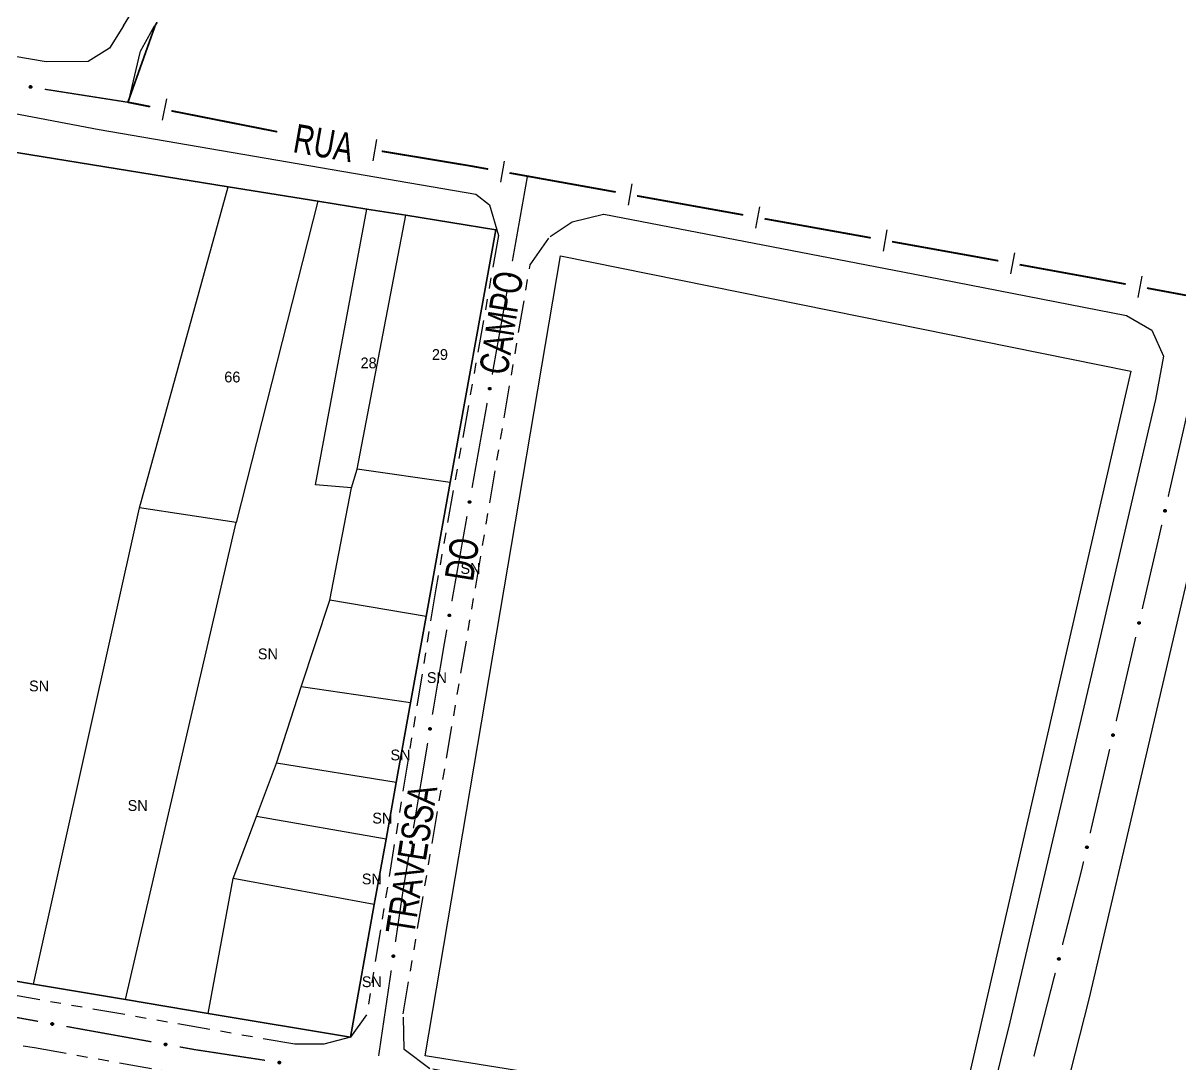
# Model space of a CAD drawing. Extents: x 209193 to 212081, y 4877574 to 4880493.
# Drawn here: x 211101.3 to 211262, y 4878915 to 4879059.6 of the extents above; entities that cross this region are included whole.
import ezdxf
from ezdxf.enums import TextEntityAlignment as Align

# ---------------------------------------------------------------- set-up
doc = ezdxf.new("R2010")
doc.units = 0
doc.header["$LTSCALE"] = 1.5
doc.header["$MEASUREMENT"] = 0
doc.linetypes.add('TRACO_25', pattern=[8, 3, -1, 1, -1, 1, -1])
for name, color, linetype in [('CD_MALHA_LOTES', 7, 'CONTINUOUS'), ('LM-LIM-SETORES-BAIRROS', 250, 'CONTINUOUS'), ('RU-QUADRA', 210, 'CONTINUOUS'), ('SV-EIXO-ROD-ESTR', 7, 'CONTINUOUS'), ('SV-EIXO-RUA-N-PAV', 6, 'CONTINUOUS'), ('SV-EST-MUNIC-PAV', 20, 'CONTINUOUS'), ('SV-RUA-NAO-PAV', 7, 'CONTINUOUS'), ('SV-TXT-MUNIC-PAV', 7, 'CONTINUOUS'), ('SV-TXT-RUA-N-PAV', 7, 'CONTINUOUS'), ('Th_NmrPort', 1, 'CONTINUOUS')]:
    doc.layers.add(name, color=color, linetype=linetype)
doc.styles.add('ARIAL', font='ARIAL.SHX')

msp = doc.modelspace()

# ---------------------------------------------------------------- linework, layer by layer
at = {"layer": 'CD_MALHA_LOTES', "linetype": 'Continuous', "flags": 128}
for points in [[(211098.672857, 4879041.900069), (211129.785115, 4879036.888538)], [(211117.466436, 4878992.242934), (211129.785115, 4879036.888538)], [(211129.785115, 4879036.888538), (211142.236308, 4879034.882912)], [(211142.236308, 4879034.882912), (211130.887326, 4878990.239816)], [(211141.904475, 4878995.447923), (211149.031918, 4879033.788282)], [(211142.236308, 4879034.882912), (211149.031918, 4879033.788282)], [(211149.031918, 4879033.788282), (211154.460806, 4879032.913802)], [(211147.713517, 4878997.651353), (211154.460806, 4879032.913802)], [(211154.460806, 4879032.913802), (211166.943449, 4879030.90311)], [(211166.943449, 4879030.90311), (211160.624941, 4878995.760071)], [(211146.91227, 4878995.047299), (211147.713517, 4878997.651353)], [(211160.624941, 4878995.760071), (211147.713517, 4878997.651353)], [(211146.91227, 4878995.047299), (211141.904475, 4878995.447923)], [(211143.907593, 4878979.422979), (211146.91227, 4878995.047299)], [(211160.624941, 4878995.760071), (211157.28008, 4878977.156223)], [(211102.712718, 4878926.055715), (211117.466436, 4878992.242934)], [(211130.887326, 4878990.239816), (211117.466436, 4878992.242934)], [(211115.512417, 4878923.930751), (211130.887326, 4878990.239816)], [(211139.901357, 4878967.404272), (211143.907593, 4878979.422979)], [(211157.28008, 4878977.156223), (211143.907593, 4878979.422979)], [(211157.28008, 4878977.156223), (211155.124128, 4878965.164993)], [(211136.496056, 4878956.787747), (211139.901357, 4878967.404272)], [(211155.124128, 4878965.164993), (211139.901357, 4878967.404272)], [(211155.124128, 4878965.164993), (211153.13634, 4878954.109074)], [(211133.691691, 4878949.37621), (211136.496056, 4878956.787747)], [(211153.13634, 4878954.109074), (211136.496056, 4878956.787747)], [(211153.13634, 4878954.109074), (211151.715766, 4878946.207953)], [(211130.486703, 4878940.762803), (211133.691691, 4878949.37621)], [(211151.715766, 4878946.207953), (211133.691691, 4878949.37621)], [(211151.715766, 4878946.207953), (211150.083121, 4878937.127314)], [(211126.992766, 4878922.001967), (211130.486703, 4878940.762803)], [(211150.083121, 4878937.127314), (211130.486703, 4878940.762803)], [(211150.083121, 4878937.127314), (211146.77, 4878918.7)], [(211102.712718, 4878926.055715), (211093.081939, 4878927.66365)], [(211115.512417, 4878923.930751), (211102.712718, 4878926.055715)], [(211126.992766, 4878922.001967), (211115.512417, 4878923.930751)], [(211146.77, 4878918.7), (211126.992766, 4878922.001967)]]:
    msp.add_lwpolyline(points, dxfattribs=at)
at = {"layer": 'LM-LIM-SETORES-BAIRROS', "const_width": 0.25}
for points in [[(211119.481183, 4879058.846443), (211119.653101, 4879059.330285)], [(211119.653101, 4879059.330285), (211119.911768, 4879059.742348)], [(211115.850199, 4879048.627454), (211119.481183, 4879058.846443)], [(211116.002355, 4879048.597359), (211115.850199, 4879048.627454)], [(211118.945339, 4879048.015259), (211116.002355, 4879048.597359)], [(211136.603247, 4879044.522655), (211121.888324, 4879047.433158)], [(211163.216569, 4879039.817516), (211151.11574, 4879041.82308)], [(211163.939097, 4879039.687696), (211163.216569, 4879039.817516)], [(211165.907575, 4879039.334007), (211163.939097, 4879039.687696)], [(211183.623875, 4879036.150814), (211168.860292, 4879038.803475)], [(211201.340175, 4879032.96762), (211186.576591, 4879035.620281)], [(211219.056474, 4879029.784426), (211204.292891, 4879032.437087)], [(211233.592422, 4879027.172665), (211222.009191, 4879029.253894)], [(211233.819972, 4879027.131293), (211233.592422, 4879027.172665)], [(211236.771582, 4879026.594636), (211233.819972, 4879027.131293)], [(211249.553955, 4879024.270568), (211239.723192, 4879026.05798)], [(211249.561884, 4879024.269091), (211249.553955, 4879024.270568)], [(211254.477309, 4879023.353341), (211249.561884, 4879024.269091)], [(211272.172839, 4879020.056639), (211257.426564, 4879022.803891)]]:
    msp.add_lwpolyline(points, dxfattribs=at)
at = {"layer": 'LM-LIM-SETORES-BAIRROS'}
for points in [[(211121.19838, 4879049.098684), (211120.616279, 4879046.155699)], [(211150.374459, 4879043.4664), (211149.883937, 4879040.506774)], [(211168.141319, 4879040.456677), (211167.610787, 4879037.503961)], [(211185.857619, 4879037.273484), (211185.327086, 4879034.320767)], [(211203.573918, 4879034.09029), (211203.043386, 4879031.137573)], [(211221.290218, 4879030.907096), (211220.759686, 4879027.954379)], [(211239.00765, 4879027.71267), (211238.470993, 4879024.761061)], [(211256.718204, 4879024.461668), (211256.168754, 4879021.512413)]]:
    msp.add_lwpolyline(points, dxfattribs=at)
at = {"layer": 'RU-QUADRA', "linetype": 'Continuous', "flags": 128}
msp.add_lwpolyline([(211093.081939, 4878927.66365), (211102.712718, 4878926.055715), (211115.512417, 4878923.930751), (211126.992766, 4878922.001967), (211146.77, 4878918.7), (211150.083121, 4878937.127314), (211151.715766, 4878946.207953), (211153.13634, 4878954.109074), (211155.124128, 4878965.164993), (211157.28008, 4878977.156223), (211160.624941, 4878995.760071), (211166.943449, 4879030.90311), (211154.460806, 4879032.913802), (211149.031918, 4879033.788282), (211142.236308, 4879034.882912), (211129.785115, 4879036.888538), (211098.672857, 4879041.900069)], dxfattribs=at)
msp.add_lwpolyline([(211175.95, 4879027.29), (211255.193507, 4879011.268392), (211231.896271, 4878909.737606), (211230.99, 4878904.26), (211157.15, 4878916.08)], close=True, dxfattribs=at)
at = {"layer": 'SV-EIXO-ROD-ESTR', "const_width": 0.18}
for points in [[(211119.371609, 4879058.95708), (211119.53107, 4879059.246098)], [(211117.55594, 4879055.666231), (211119.371609, 4879058.95708)], [(211115.897557, 4879048.617185), (211117.500634, 4879055.431151)], [(211117.500634, 4879055.431151), (211117.55594, 4879055.666231)], [(211115.897557, 4879048.617185), (211104.29795, 4879050.435034)], [(211116.152106, 4879048.570393), (211115.897557, 4879048.617185)], [(211263.047019, 4879005.494998), (211260.370578, 4878993.797278)], [(211259.478431, 4878989.898038), (211259.032357, 4878987.948418)], [(211258.938541, 4878987.538384), (211256.771341, 4878978.207383)], [(211259.032357, 4878987.948418), (211258.938541, 4878987.538384)], [(211255.866396, 4878974.311093), (211253.151562, 4878962.622223)], [(211252.246617, 4878958.725933), (211249.531783, 4878947.037063)], [(211248.30963, 4878941.775015), (211245.679596, 4878931.508655)], [(211248.400602, 4878942.166701), (211248.30963, 4878941.775015)], [(211248.626838, 4878943.140774), (211248.400602, 4878942.166701)], [(211244.686933, 4878927.633784), (211241.708942, 4878916.009174)]]:
    msp.add_lwpolyline(points, dxfattribs=at)
at = {"layer": 'SV-EIXO-ROD-ESTR'}
for points in [[(211102.446972, 4879050.613689), (211102.407863, 4879050.58432), (211102.368245, 4879050.567075), (211102.331063, 4879050.562204), (211102.297083, 4879050.566466), (211102.262811, 4879050.574742), (211102.230099, 4879050.590709), (211102.197717, 4879050.616473), (211102.167981, 4879050.655498), (211102.152983, 4879050.697243), (211102.146256, 4879050.733441), (211102.148661, 4879050.769129), (211102.157258, 4879050.802288), (211102.174968, 4879050.835719), (211102.201398, 4879050.86828), (211102.241362, 4879050.897231), (211102.280318, 4879050.913871), (211102.316407, 4879050.917639), (211102.35227, 4879050.914994), (211102.387157, 4879050.906126), (211102.419178, 4879050.890267), (211102.451914, 4879050.863597), (211102.479966, 4879050.823773), (211102.497005, 4879050.785109), (211102.501279, 4879050.749083), (211102.497881, 4879050.713834), (211102.489998, 4879050.679359), (211102.475316, 4879050.645807), (211102.446972, 4879050.613689)], [(211260.063858, 4878991.963167), (211260.090441, 4878991.922114), (211260.104893, 4878991.881395), (211260.107172, 4878991.843964), (211260.100561, 4878991.810362), (211260.089926, 4878991.776747), (211260.071726, 4878991.745222), (211260.043776, 4878991.714707), (211260.002782, 4878991.687752), (211259.960096, 4878991.675688), (211259.923518, 4878991.671491), (211259.888083, 4878991.676367), (211259.855601, 4878991.687245), (211259.82348, 4878991.707233), (211259.792833, 4878991.73586), (211259.766726, 4878991.777738), (211259.752831, 4878991.817755), (211259.751577, 4878991.854018), (211259.756705, 4878991.889611), (211259.767974, 4878991.923798), (211259.786018, 4878991.954641), (211259.814896, 4878991.985446), (211259.856571, 4878992.010666), (211259.896324, 4878992.02498), (211259.93256, 4878992.026743), (211259.967488, 4878992.020905), (211260.001333, 4878992.010648), (211260.033784, 4878991.993673), (211260.063858, 4878991.963167)], [(211256.458601, 4878976.374289), (211256.485049, 4878976.333149), (211256.499368, 4878976.292382), (211256.501524, 4878976.254944), (211256.494802, 4878976.221364), (211256.484057, 4878976.187784), (211256.465754, 4878976.156319), (211256.437704, 4878976.125896), (211256.396621, 4878976.099075), (211256.353895, 4878976.087152), (211256.317304, 4878976.083075), (211256.281885, 4878976.088067), (211256.249439, 4878976.099053), (211256.217384, 4878976.119146), (211256.186831, 4878976.147873), (211256.160861, 4878976.189836), (211256.147098, 4878976.229898), (211256.145963, 4878976.266165), (211256.151208, 4878976.301741), (211256.162589, 4878976.335892), (211256.180734, 4878976.366675), (211256.209713, 4878976.397385), (211256.25147, 4878976.422468), (211256.291271, 4878976.436652), (211256.327513, 4878976.438295), (211256.362421, 4878976.432343), (211256.396232, 4878976.421975), (211256.428628, 4878976.404893), (211256.458601, 4878976.374289)], [(211252.838822, 4878960.789129), (211252.86527, 4878960.747989), (211252.879589, 4878960.707223), (211252.881745, 4878960.669784), (211252.875023, 4878960.636204), (211252.864278, 4878960.602625), (211252.845975, 4878960.57116), (211252.817925, 4878960.540737), (211252.776842, 4878960.513916), (211252.734116, 4878960.501993), (211252.697525, 4878960.497915), (211252.662106, 4878960.502908), (211252.62966, 4878960.513893), (211252.597605, 4878960.533986), (211252.567052, 4878960.562713), (211252.541082, 4878960.604676), (211252.527319, 4878960.644739), (211252.526184, 4878960.681006), (211252.531429, 4878960.716582), (211252.54281, 4878960.750732), (211252.560955, 4878960.781515), (211252.589934, 4878960.812225), (211252.631691, 4878960.837309), (211252.671492, 4878960.851492), (211252.707734, 4878960.853136), (211252.742642, 4878960.847184), (211252.776453, 4878960.836816), (211252.808849, 4878960.819734), (211252.838822, 4878960.789129)], [(211249.219043, 4878945.20397), (211249.245491, 4878945.162829), (211249.25981, 4878945.122063), (211249.261966, 4878945.084625), (211249.255244, 4878945.051045), (211249.244499, 4878945.017465), (211249.226196, 4878944.986), (211249.198146, 4878944.955577), (211249.157063, 4878944.928756), (211249.114337, 4878944.916833), (211249.077746, 4878944.912756), (211249.042327, 4878944.917748), (211249.009881, 4878944.928733), (211248.977826, 4878944.948826), (211248.947273, 4878944.977553), (211248.921303, 4878945.019517), (211248.90754, 4878945.059579), (211248.906406, 4878945.095846), (211248.91165, 4878945.131422), (211248.923031, 4878945.165573), (211248.941176, 4878945.196356), (211248.970155, 4878945.227066), (211249.011912, 4878945.252149), (211249.051713, 4878945.266333), (211249.087955, 4878945.267976), (211249.122863, 4878945.262024), (211249.156674, 4878945.251656), (211249.18907, 4878945.234574), (211249.219043, 4878945.20397)], [(211245.325558, 4878929.683087), (211245.351071, 4878929.64136), (211245.364465, 4878929.600281), (211245.365776, 4878929.562804), (211245.358298, 4878929.529384), (211245.346797, 4878929.496055), (211245.327789, 4878929.465012), (211245.299059, 4878929.43523), (211245.257381, 4878929.409343), (211245.214398, 4878929.398387), (211245.177724, 4878929.395137), (211245.142427, 4878929.400927), (211245.110237, 4878929.412642), (211245.078643, 4878929.433454), (211245.048746, 4878929.462863), (211245.023731, 4878929.505402), (211245.010875, 4878929.545765), (211245.01056, 4878929.582048), (211245.016606, 4878929.617497), (211245.028755, 4878929.651382), (211245.04759, 4878929.681747), (211245.077255, 4878929.711796), (211245.119568, 4878929.73593), (211245.159678, 4878929.749211), (211245.195948, 4878929.750036), (211245.230713, 4878929.743298), (211245.264281, 4878929.732169), (211245.296283, 4878929.71436), (211245.325558, 4878929.683087)]]:
    msp.add_lwpolyline(points, close=True, dxfattribs=at)
for points in [[(211102.497881, 4879050.713834), (211102.146256, 4879050.733441)], [(211102.501279, 4879050.749083), (211102.148661, 4879050.769129)], [(211102.49708, 4879050.732287), (211102.1496, 4879050.753595)], [(211102.489998, 4879050.679359), (211102.152983, 4879050.697243)], [(211102.490028, 4879050.6961), (211102.154258, 4879050.712811)], [(211102.495833, 4879050.768393), (211102.156019, 4879050.785737)], [(211102.497005, 4879050.785109), (211102.157258, 4879050.802288)], [(211102.478006, 4879050.663455), (211102.164942, 4879050.675226)], [(211102.475316, 4879050.645807), (211102.167981, 4879050.655498)], [(211102.486497, 4879050.805767), (211102.170948, 4879050.819308)], [(211102.479966, 4879050.823773), (211102.174968, 4879050.835719)], [(211102.460592, 4879050.631655), (211102.186622, 4879050.637299)], [(211102.46191, 4879050.842768), (211102.19127, 4879050.852034)], [(211102.446972, 4879050.613689), (211102.197717, 4879050.616473)], [(211102.451914, 4879050.863597), (211102.201398, 4879050.86828)], [(211102.425019, 4879050.598557), (211102.221279, 4879050.602862)], [(211102.429737, 4879050.875434), (211102.229116, 4879050.882013)], [(211102.407863, 4879050.58432), (211102.230099, 4879050.590709)], [(211102.419178, 4879050.890267), (211102.241362, 4879050.897231)], [(211102.385321, 4879050.574392), (211102.255353, 4879050.58233)], [(211102.368245, 4879050.567075), (211102.262811, 4879050.574742)], [(211102.398782, 4879050.89824), (211102.267254, 4879050.905041)], [(211102.387157, 4879050.906126), (211102.280318, 4879050.913871)], [(211259.767974, 4878991.923798), (211259.752831, 4878991.817755)], [(211259.776647, 4878991.934847), (211259.760732, 4878991.804109)], [(211259.786018, 4878991.954641), (211259.766726, 4878991.777738)], [(211259.801548, 4878991.964145), (211259.781057, 4878991.764465)], [(211259.814896, 4878991.985446), (211259.792833, 4878991.73586)], [(211259.836368, 4878991.993972), (211259.808337, 4878991.724628)], [(211259.856571, 4878992.010666), (211259.82348, 4878991.707233)], [(211259.874987, 4878992.015931), (211259.839573, 4878991.702084)], [(211259.896324, 4878992.02498), (211259.855601, 4878991.687245)], [(211259.912919, 4878992.02265), (211259.872027, 4878991.68486)], [(211259.93256, 4878992.026743), (211259.888083, 4878991.676367)], [(211259.949024, 4878992.021388), (211259.903646, 4878991.676226)], [(211259.967488, 4878992.020905), (211259.923518, 4878991.671491)], [(211259.984634, 4878992.011841), (211259.944655, 4878991.678041)], [(211260.001333, 4878992.010648), (211259.960096, 4878991.675688)], [(211260.016366, 4878991.997581), (211259.982891, 4878991.68609)], [(211260.033784, 4878991.993673), (211260.002782, 4878991.687752)], [(211260.046881, 4878991.978002), (211260.022231, 4878991.705085)], [(211260.063858, 4878991.963167), (211260.043776, 4878991.714707)], [(211260.077429, 4878991.940217), (211260.05899, 4878991.737268)], [(211260.090441, 4878991.922114), (211260.071726, 4878991.745222)], [(211260.09878, 4878991.898937), (211260.081839, 4878991.769834)], [(211260.104893, 4878991.881395), (211260.089926, 4878991.776747)], [(211256.162589, 4878976.335892), (211256.147098, 4878976.229898)], [(211256.171299, 4878976.346912), (211256.154955, 4878976.216227)], [(211256.180734, 4878976.366675), (211256.160861, 4878976.189836)], [(211256.196295, 4878976.376128), (211256.175149, 4878976.176516)], [(211256.209713, 4878976.397385), (211256.186831, 4878976.147873)], [(211256.231213, 4878976.40584), (211256.202298, 4878976.13659)], [(211256.25147, 4878976.422468), (211256.217384, 4878976.119146)], [(211256.269904, 4878976.427673), (211256.23346, 4878976.113943)], [(211256.291271, 4878976.436652), (211256.249439, 4878976.099053)], [(211256.307858, 4878976.434267), (211256.265857, 4878976.096613)], [(211256.327513, 4878976.438295), (211256.281885, 4878976.088067)], [(211256.343959, 4878976.432886), (211256.297447, 4878976.087875)], [(211256.362421, 4878976.432343), (211256.317304, 4878976.083075)], [(211256.379537, 4878976.423222), (211256.338462, 4878976.089556)], [(211256.396232, 4878976.421975), (211256.353895, 4878976.087152)], [(211256.411222, 4878976.408859), (211256.376724, 4878976.097479)], [(211256.428628, 4878976.404893), (211256.396621, 4878976.099075)], [(211256.441672, 4878976.389179), (211256.416127, 4878976.116344)], [(211256.458601, 4878976.374289), (211256.437704, 4878976.125896)], [(211256.472097, 4878976.351294), (211256.452991, 4878976.148407)], [(211256.485049, 4878976.333149), (211256.465754, 4878976.156319)], [(211256.493312, 4878976.309945), (211256.475947, 4878976.180898)], [(211256.499368, 4878976.292382), (211256.484057, 4878976.187784)], [(211252.54281, 4878960.750732), (211252.527319, 4878960.644739)], [(211252.55152, 4878960.761753), (211252.535176, 4878960.631068)], [(211252.560955, 4878960.781515), (211252.541082, 4878960.604676)], [(211252.576516, 4878960.790968), (211252.55537, 4878960.591356)], [(211252.589934, 4878960.812225), (211252.567052, 4878960.562713)], [(211252.611434, 4878960.820681), (211252.582519, 4878960.551431)], [(211252.631691, 4878960.837309), (211252.597605, 4878960.533986)], [(211252.650125, 4878960.842513), (211252.613681, 4878960.528784)], [(211252.671492, 4878960.851492), (211252.62966, 4878960.513893)], [(211252.688079, 4878960.849107), (211252.646078, 4878960.511453)], [(211252.707734, 4878960.853136), (211252.662106, 4878960.502908)], [(211252.72418, 4878960.847727), (211252.677668, 4878960.502715)], [(211252.742642, 4878960.847184), (211252.697525, 4878960.497915)], [(211252.759758, 4878960.838063), (211252.718683, 4878960.504396)], [(211252.776453, 4878960.836816), (211252.734116, 4878960.501993)], [(211252.791443, 4878960.823699), (211252.756945, 4878960.512319)], [(211252.808849, 4878960.819734), (211252.776842, 4878960.513916)], [(211252.821893, 4878960.804019), (211252.796348, 4878960.531185)], [(211252.838822, 4878960.789129), (211252.817925, 4878960.540737)], [(211252.852318, 4878960.766134), (211252.833212, 4878960.563247)], [(211252.86527, 4878960.747989), (211252.845975, 4878960.57116)], [(211252.873533, 4878960.724785), (211252.856168, 4878960.595738)], [(211252.879589, 4878960.707223), (211252.864278, 4878960.602625)], [(211248.923031, 4878945.165573), (211248.90754, 4878945.059579)], [(211248.931741, 4878945.176593), (211248.915397, 4878945.045908)], [(211248.941176, 4878945.196356), (211248.921303, 4878945.019517)], [(211248.956737, 4878945.205808), (211248.935591, 4878945.006197)], [(211248.970155, 4878945.227066), (211248.947273, 4878944.977553)], [(211248.991655, 4878945.235521), (211248.96274, 4878944.966271)], [(211249.011912, 4878945.252149), (211248.977826, 4878944.948826)], [(211249.030346, 4878945.257353), (211248.993902, 4878944.943624)], [(211249.051713, 4878945.266333), (211249.009881, 4878944.928733)], [(211249.0683, 4878945.263948), (211249.026299, 4878944.926294)], [(211249.087955, 4878945.267976), (211249.042327, 4878944.917748)], [(211249.104401, 4878945.262567), (211249.057889, 4878944.917556)], [(211249.122863, 4878945.262024), (211249.077746, 4878944.912756)], [(211249.139979, 4878945.252903), (211249.098904, 4878944.919236)], [(211249.156674, 4878945.251656), (211249.114337, 4878944.916833)], [(211249.171664, 4878945.23854), (211249.137166, 4878944.92716)], [(211249.18907, 4878945.234574), (211249.157063, 4878944.928756)], [(211249.202114, 4878945.21886), (211249.176569, 4878944.946025)], [(211249.219043, 4878945.20397), (211249.198146, 4878944.955577)], [(211249.232539, 4878945.180975), (211249.213433, 4878944.978088)], [(211249.245491, 4878945.162829), (211249.226196, 4878944.986)], [(211249.253754, 4878945.139626), (211249.236389, 4878945.010579)], [(211249.25981, 4878945.122063), (211249.244499, 4878945.017465)], [(211245.028755, 4878929.651382), (211245.010875, 4878929.545765)], [(211245.037711, 4878929.662203), (211245.018421, 4878929.53192)], [(211245.04759, 4878929.681747), (211245.023731, 4878929.505402)], [(211245.063361, 4878929.690846), (211245.037714, 4878929.491763)], [(211245.077255, 4878929.711796), (211245.048746, 4878929.462863)], [(211245.09894, 4878929.719763), (211245.063955, 4878929.451235)], [(211245.119568, 4878929.73593), (211245.078643, 4878929.433454)], [(211245.138114, 4878929.740717), (211245.094597, 4878929.42789)], [(211245.159678, 4878929.749211), (211245.110237, 4878929.412642)], [(211245.176207, 4878929.746453), (211245.126595, 4878929.409833)], [(211245.195948, 4878929.750036), (211245.142427, 4878929.400927)], [(211245.212268, 4878929.744258), (211245.15798, 4878929.400384)], [(211245.230713, 4878929.743298), (211245.177724, 4878929.395137)], [(211245.247619, 4878929.733793), (211245.199023, 4878929.401138)], [(211245.264281, 4878929.732169), (211245.214398, 4878929.398387)], [(211245.278971, 4878929.718718), (211245.237454, 4878929.408196)], [(211245.296283, 4878929.71436), (211245.257381, 4878929.409343)], [(211245.30897, 4878929.698356), (211245.277272, 4878929.426167)], [(211245.325558, 4878929.683087), (211245.299059, 4878929.43523)], [(211245.338531, 4878929.659794), (211245.314851, 4878929.457389)], [(211245.351071, 4878929.64136), (211245.327789, 4878929.465012)], [(211245.358807, 4878929.617976), (211245.338534, 4878929.489354)], [(211245.364465, 4878929.600281), (211245.346797, 4878929.496055)]]:
    msp.add_lwpolyline(points, dxfattribs=at)
at = {"layer": 'SV-EIXO-RUA-N-PAV', "const_width": 0.18}
for points in [[(211171.355197, 4879038.3552), (211169.258903, 4879026.539721)], [(211168.560138, 4879022.601228), (211167.686682, 4879017.678111)], [(211167.686682, 4879017.678111), (211167.595519, 4879017.164286)], [(211167.595519, 4879017.164286), (211166.460564, 4879010.786331)], [(211165.759774, 4879006.848198), (211163.657405, 4878995.033798)], [(211162.956615, 4878991.095665), (211160.854246, 4878979.281265)], [(211160.153457, 4878975.343131), (211159.803062, 4878973.374065)], [(211159.730323, 4878972.965304), (211158.150708, 4878963.511546)], [(211159.803062, 4878973.374065), (211159.730323, 4878972.965304)], [(211157.491492, 4878959.56624), (211155.513845, 4878947.730324)], [(211154.85463, 4878943.785019), (211154.195414, 4878939.839713)], [(211154.0879, 4878939.196255), (211153.016182, 4878931.927214)], [(211154.195414, 4878939.839713), (211154.0879, 4878939.196255)], [(211152.432746, 4878927.969992), (211150.682436, 4878916.098328)], [(211098.12151, 4878921.841743), (211103.369107, 4878920.894389)], [(211107.305475, 4878920.183753), (211119.11458, 4878918.051843)], [(211123.050949, 4878917.341207), (211125.019133, 4878916.985888)], [(211125.019133, 4878916.985888), (211125.083892, 4878916.974198)], [(211125.083892, 4878916.974198), (211134.904727, 4878915.47773)]]:
    msp.add_lwpolyline(points, dxfattribs=at)
at = {"layer": 'SV-EIXO-RUA-N-PAV'}
for points in [[(211169.043008, 4879024.692715), (211169.071583, 4879024.653023), (211169.088026, 4879024.613066), (211169.092148, 4879024.575793), (211169.087202, 4879024.541906), (211169.078238, 4879024.507808), (211169.061615, 4879024.475424), (211169.035204, 4879024.443567), (211168.995588, 4879024.414623), (211168.953549, 4879024.400469), (211168.917223, 4879024.394473), (211168.881591, 4879024.397595), (211168.848612, 4879024.406859), (211168.815544, 4879024.425238), (211168.783523, 4879024.452319), (211168.755382, 4879024.492858), (211168.73953, 4879024.532141), (211168.73649, 4879024.568298), (211168.739856, 4879024.604101), (211168.749425, 4879024.638803), (211168.765926, 4879024.670497), (211168.79325, 4879024.702689), (211168.83363, 4879024.729934), (211168.87263, 4879024.746191), (211168.908735, 4879024.749738), (211168.943908, 4879024.745631), (211168.978217, 4879024.737055), (211169.011466, 4879024.721701), (211169.043008, 4879024.692715)], [(211166.243719, 4879008.939437), (211166.272275, 4879008.89973), (211166.288697, 4879008.859765), (211166.2928, 4879008.822489), (211166.287836, 4879008.788605), (211166.278854, 4879008.754511), (211166.262215, 4879008.722136), (211166.235787, 4879008.690293), (211166.196157, 4879008.661369), (211166.154111, 4879008.647237), (211166.117782, 4879008.641259), (211166.082151, 4879008.6444), (211166.049177, 4879008.653681), (211166.016118, 4879008.672077), (211165.984111, 4879008.699174), (211165.955991, 4879008.739727), (211165.94016, 4879008.779019), (211165.937138, 4879008.815177), (211165.940522, 4879008.850978), (211165.950109, 4879008.885675), (211165.966626, 4879008.917361), (211165.993966, 4879008.949539), (211166.034361, 4879008.976763), (211166.073369, 4879008.993), (211166.109476, 4879008.996529), (211166.144647, 4879008.992403), (211166.178952, 4879008.98381), (211166.212193, 4879008.968439), (211166.243719, 4879008.939437)], [(211163.440561, 4878993.186904), (211163.469116, 4878993.147197), (211163.485538, 4878993.107232), (211163.489641, 4878993.069956), (211163.484678, 4878993.036072), (211163.475696, 4878993.001978), (211163.459056, 4878992.969602), (211163.432629, 4878992.93776), (211163.392998, 4878992.908836), (211163.350952, 4878992.894704), (211163.314623, 4878992.888726), (211163.278992, 4878992.891867), (211163.246018, 4878992.901147), (211163.21296, 4878992.919544), (211163.180952, 4878992.94664), (211163.152832, 4878992.987194), (211163.137001, 4878993.026486), (211163.133979, 4878993.062644), (211163.137364, 4878993.098445), (211163.146951, 4878993.133142), (211163.163467, 4878993.164828), (211163.190808, 4878993.197006), (211163.231202, 4878993.22423), (211163.27021, 4878993.240467), (211163.306317, 4878993.243996), (211163.341488, 4878993.23987), (211163.375793, 4878993.231277), (211163.409034, 4878993.215906), (211163.440561, 4878993.186904)], [(211160.637402, 4878977.434371), (211160.665957, 4878977.394664), (211160.682379, 4878977.354698), (211160.686482, 4878977.317423), (211160.681519, 4878977.283539), (211160.672537, 4878977.249445), (211160.655897, 4878977.217069), (211160.62947, 4878977.185227), (211160.58984, 4878977.156303), (211160.547793, 4878977.14217), (211160.511464, 4878977.136193), (211160.475833, 4878977.139334), (211160.442859, 4878977.148614), (211160.409801, 4878977.167011), (211160.377793, 4878977.194107), (211160.349673, 4878977.234661), (211160.333842, 4878977.273952), (211160.33082, 4878977.310111), (211160.334205, 4878977.345912), (211160.343792, 4878977.380609), (211160.360309, 4878977.412295), (211160.387649, 4878977.444473), (211160.428043, 4878977.471697), (211160.467051, 4878977.487934), (211160.503158, 4878977.491463), (211160.538329, 4878977.487337), (211160.572634, 4878977.478744), (211160.605875, 4878977.463373), (211160.637402, 4878977.434371)], [(211157.953354, 4878961.662467), (211157.982327, 4878961.623064), (211157.999169, 4878961.583274), (211158.003665, 4878961.546044), (211157.99906, 4878961.512109), (211157.990438, 4878961.477922), (211157.974141, 4878961.445373), (211157.948051, 4878961.413254), (211157.908727, 4878961.383913), (211157.866833, 4878961.369338), (211157.830568, 4878961.362978), (211157.794906, 4878961.365743), (211157.761836, 4878961.374675), (211157.728586, 4878961.392722), (211157.696294, 4878961.419479), (211157.667748, 4878961.459734), (211157.651503, 4878961.498856), (211157.6481, 4878961.534981), (211157.651107, 4878961.570816), (211157.660328, 4878961.605612), (211157.676509, 4878961.637471), (211157.703509, 4878961.669935), (211157.743614, 4878961.697583), (211157.782448, 4878961.714231), (211157.818516, 4878961.71814), (211157.853729, 4878961.714386), (211157.888122, 4878961.706155), (211157.921524, 4878961.691135), (211157.953354, 4878961.662467)], [(211155.316492, 4878945.881246), (211155.345464, 4878945.841842), (211155.362307, 4878945.802052), (211155.366803, 4878945.764822), (211155.362197, 4878945.730887), (211155.353575, 4878945.696701), (211155.337278, 4878945.664151), (211155.311188, 4878945.632032), (211155.271865, 4878945.602691), (211155.22997, 4878945.588117), (211155.193706, 4878945.581756), (211155.158044, 4878945.584521), (211155.124974, 4878945.593453), (211155.091724, 4878945.6115), (211155.059432, 4878945.638258), (211155.030886, 4878945.678513), (211155.014641, 4878945.717635), (211155.011238, 4878945.753759), (211155.014245, 4878945.789594), (211155.023465, 4878945.82439), (211155.039647, 4878945.856249), (211155.066646, 4878945.888713), (211155.106751, 4878945.916362), (211155.145586, 4878945.933009), (211155.181653, 4878945.936919), (211155.216866, 4878945.933164), (211155.25126, 4878945.924933), (211155.284661, 4878945.909913), (211155.316492, 4878945.881246)], [(211152.854324, 4878930.074691), (211152.884047, 4878930.03585), (211152.90165, 4878929.99639), (211152.906858, 4878929.959254), (211152.902904, 4878929.925236), (211152.89494, 4878929.890891), (211152.87927, 4878929.858035), (211152.8538, 4878929.825421), (211152.815047, 4878929.795332), (211152.773439, 4878929.779956), (211152.737304, 4878929.772902), (211152.701596, 4878929.774982), (211152.66836, 4878929.783279), (211152.63477, 4878929.800684), (211152.601971, 4878929.826818), (211152.572658, 4878929.866518), (211152.555666, 4878929.905321), (211152.551571, 4878929.941374), (211152.55389, 4878929.97726), (211152.562442, 4878930.012226), (211152.578009, 4878930.04439), (211152.604381, 4878930.077366), (211152.643949, 4878930.105778), (211152.682457, 4878930.123168), (211152.718443, 4878930.127768), (211152.753721, 4878930.124689), (211152.788266, 4878930.11712), (211152.82195, 4878930.102743), (211152.854324, 4878930.074691)], [(211105.215453, 4878920.672926), (211105.255231, 4878920.701382), (211105.295238, 4878920.717704), (211105.332523, 4878920.721714), (211105.366395, 4878920.716666), (211105.400466, 4878920.707599), (211105.4328, 4878920.690878), (211105.464576, 4878920.664371), (211105.493401, 4878920.624669), (211105.507428, 4878920.582587), (211105.513315, 4878920.546243), (211105.510085, 4878920.51062), (211105.500722, 4878920.47767), (211105.482243, 4878920.444657), (211105.455066, 4878920.412718), (211105.414442, 4878920.384699), (211105.375112, 4878920.368966), (211105.338946, 4878920.366035), (211105.303153, 4878920.369509), (211105.26848, 4878920.379183), (211105.236835, 4878920.395779), (211105.204726, 4878920.423199), (211105.177603, 4878920.463662), (211105.161464, 4878920.50271), (211105.158025, 4878920.538826), (211105.162239, 4878920.573986), (211105.170918, 4878920.60827), (211105.186372, 4878920.641472), (211105.215453, 4878920.672926)], [(211120.960926, 4878917.83038), (211121.000705, 4878917.858836), (211121.040711, 4878917.875158), (211121.077996, 4878917.879168), (211121.111868, 4878917.87412), (211121.14594, 4878917.865053), (211121.178273, 4878917.848332), (211121.21005, 4878917.821825), (211121.238875, 4878917.782123), (211121.252902, 4878917.740041), (211121.258788, 4878917.703697), (211121.255558, 4878917.668074), (211121.246195, 4878917.635124), (211121.227717, 4878917.602111), (211121.20054, 4878917.570172), (211121.159916, 4878917.542153), (211121.120585, 4878917.52642), (211121.084419, 4878917.523489), (211121.048627, 4878917.526963), (211121.013954, 4878917.536637), (211120.982309, 4878917.553233), (211120.9502, 4878917.580654), (211120.923077, 4878917.621116), (211120.906937, 4878917.660164), (211120.903499, 4878917.69628), (211120.907712, 4878917.73144), (211120.916391, 4878917.765724), (211120.931846, 4878917.798926), (211120.960926, 4878917.83038)], [(211136.756446, 4878915.306922), (211136.79543, 4878915.336456), (211136.834974, 4878915.353868), (211136.872136, 4878915.358897), (211136.906133, 4878915.354779), (211136.94044, 4878915.346648), (211136.97322, 4878915.33082), (211137.00571, 4878915.305193), (211137.035612, 4878915.266295), (211137.050786, 4878915.224613), (211137.057666, 4878915.188444), (211137.055413, 4878915.152746), (211137.046956, 4878915.119552), (211137.029388, 4878915.086046), (211137.003097, 4878915.053373), (211136.963255, 4878915.024253), (211136.92437, 4878915.007448), (211136.888298, 4878915.003528), (211136.852424, 4878915.00602), (211136.817499, 4878915.014741), (211136.785412, 4878915.030464), (211136.752563, 4878915.056995), (211136.724342, 4878915.096699), (211136.707139, 4878915.135291), (211136.702713, 4878915.171298), (211136.705962, 4878915.206561), (211136.713698, 4878915.24107), (211136.728238, 4878915.274683), (211136.756446, 4878915.306922)]]:
    msp.add_lwpolyline(points, close=True, dxfattribs=at)
for points in [[(211168.749425, 4879024.638803), (211168.73953, 4879024.532141)], [(211168.757543, 4879024.650266), (211168.748095, 4879024.518902)], [(211168.765926, 4879024.670497), (211168.755382, 4879024.492858)], [(211168.780969, 4879024.680755), (211168.77035, 4879024.480308)], [(211168.79325, 4879024.702689), (211168.783523, 4879024.452319)], [(211168.814275, 4879024.712264), (211168.799561, 4879024.441865)], [(211168.83363, 4879024.729934), (211168.815544, 4879024.425238)], [(211168.851764, 4879024.736101), (211168.831871, 4879024.420889)], [(211168.87263, 4879024.746191), (211168.848612, 4879024.406859)], [(211168.889319, 4879024.744682), (211168.865135, 4879024.405286)], [(211168.908735, 4879024.749738), (211168.881591, 4879024.397595)], [(211168.925442, 4879024.745202), (211168.897141, 4879024.398222)], [(211168.943908, 4879024.745631), (211168.917223, 4879024.394473)], [(211168.96148, 4879024.737423), (211168.938011, 4879024.402057)], [(211168.978217, 4879024.737055), (211168.953549, 4879024.400469)], [(211168.993876, 4879024.724746), (211168.975804, 4879024.411982)], [(211169.011466, 4879024.721701), (211168.995588, 4879024.414623)], [(211169.02532, 4879024.706694), (211169.014159, 4879024.432894)], [(211169.043008, 4879024.692715), (211169.035204, 4879024.443567)], [(211169.057695, 4879024.670462), (211169.049287, 4879024.466851)], [(211169.071583, 4879024.653023), (211169.061615, 4879024.475424)], [(211169.081055, 4879024.630286), (211169.070502, 4879024.500504)], [(211169.088026, 4879024.613066), (211169.078238, 4879024.507808)], [(211165.950109, 4879008.885675), (211165.94016, 4879008.779019)], [(211165.958233, 4879008.897134), (211165.948717, 4879008.765775)], [(211165.966626, 4879008.917361), (211165.955991, 4879008.739727)], [(211165.981674, 4879008.927612), (211165.970953, 4879008.72717)], [(211165.993966, 4879008.949539), (211165.984111, 4879008.699174)], [(211166.014997, 4879008.959103), (211166.000144, 4879008.688712)], [(211166.034361, 4879008.976763), (211166.016118, 4879008.672077)], [(211166.052498, 4879008.982921), (211166.032443, 4879008.667719)], [(211166.073369, 4879008.993), (211166.049177, 4879008.653681)], [(211166.090057, 4879008.991483), (211166.065699, 4879008.652099)], [(211166.109476, 4879008.996529), (211166.082151, 4879008.6444)], [(211166.126181, 4879008.991984), (211166.097702, 4879008.645019)], [(211166.144647, 4879008.992403), (211166.117782, 4879008.641259)], [(211166.162214, 4879008.984186), (211166.138573, 4879008.648833)], [(211166.178952, 4879008.98381), (211166.154111, 4879008.647237)], [(211166.194604, 4879008.971492), (211166.176371, 4879008.658739)], [(211166.212193, 4879008.968439), (211166.196157, 4879008.661369)], [(211166.226038, 4879008.953425), (211166.214738, 4879008.67963)], [(211166.243719, 4879008.939437), (211166.235787, 4879008.690293)], [(211166.258395, 4879008.917176), (211166.249882, 4879008.713569)], [(211166.272275, 4879008.89973), (211166.262215, 4879008.722136)], [(211166.281734, 4879008.876988), (211166.271114, 4879008.747212)], [(211166.288697, 4879008.859765), (211166.278854, 4879008.754511)], [(211163.27021, 4878993.240467), (211163.246018, 4878992.901147)], [(211163.286898, 4878993.238949), (211163.26254, 4878992.899566)], [(211163.306317, 4878993.243996), (211163.278992, 4878992.891867)], [(211163.323022, 4878993.239451), (211163.294543, 4878992.892485)], [(211163.341488, 4878993.23987), (211163.314623, 4878992.888726)], [(211163.146951, 4878993.133142), (211163.137001, 4878993.026486)], [(211163.155074, 4878993.144601), (211163.145559, 4878993.013242)], [(211163.163467, 4878993.164828), (211163.152832, 4878992.987194)], [(211163.178515, 4878993.175079), (211163.167794, 4878992.974637)], [(211163.190808, 4878993.197006), (211163.180952, 4878992.94664)], [(211163.211838, 4878993.20657), (211163.196985, 4878992.936179)], [(211163.231202, 4878993.22423), (211163.21296, 4878992.919544)], [(211163.24934, 4878993.230387), (211163.229285, 4878992.915186)], [(211163.359056, 4878993.231653), (211163.335415, 4878992.8963)], [(211163.375793, 4878993.231277), (211163.350952, 4878992.894704)], [(211163.391446, 4878993.218959), (211163.373212, 4878992.906205)], [(211163.409034, 4878993.215906), (211163.392998, 4878992.908836)], [(211163.42288, 4878993.200892), (211163.411579, 4878992.927097)], [(211163.440561, 4878993.186904), (211163.432629, 4878992.93776)], [(211163.455236, 4878993.164643), (211163.446723, 4878992.961036)], [(211163.469116, 4878993.147197), (211163.459056, 4878992.969602)], [(211163.478576, 4878993.124455), (211163.467956, 4878992.994679)], [(211163.485538, 4878993.107232), (211163.475696, 4878993.001978)], [(211160.343792, 4878977.380609), (211160.333842, 4878977.273952)], [(211160.351916, 4878977.392068), (211160.3424, 4878977.260709)], [(211160.360309, 4878977.412295), (211160.349673, 4878977.234661)], [(211160.375357, 4878977.422545), (211160.364635, 4878977.222103)], [(211160.387649, 4878977.444473), (211160.377793, 4878977.194107)], [(211160.40868, 4878977.454037), (211160.393827, 4878977.183646)], [(211160.428043, 4878977.471697), (211160.409801, 4878977.167011)], [(211160.446181, 4878977.477854), (211160.426126, 4878977.162653)], [(211160.467051, 4878977.487934), (211160.442859, 4878977.148614)], [(211160.48374, 4878977.486416), (211160.459381, 4878977.147033)], [(211160.503158, 4878977.491463), (211160.475833, 4878977.139334)], [(211160.519864, 4878977.486918), (211160.491384, 4878977.139952)], [(211160.538329, 4878977.487337), (211160.511464, 4878977.136193)], [(211160.555897, 4878977.47912), (211160.532256, 4878977.143767)], [(211160.572634, 4878977.478744), (211160.547793, 4878977.14217)], [(211160.588287, 4878977.466426), (211160.570053, 4878977.153672)], [(211160.605875, 4878977.463373), (211160.58984, 4878977.156303)], [(211160.619721, 4878977.448359), (211160.60842, 4878977.174564)], [(211160.637402, 4878977.434371), (211160.62947, 4878977.185227)], [(211160.652077, 4878977.41211), (211160.643565, 4878977.208503)], [(211160.665957, 4878977.394664), (211160.655897, 4878977.217069)], [(211160.675417, 4878977.371922), (211160.664797, 4878977.242146)], [(211160.682379, 4878977.354698), (211160.672537, 4878977.249445)], [(211157.660328, 4878961.605612), (211157.651503, 4878961.498856)], [(211157.66833, 4878961.617156), (211157.6602, 4878961.485704)], [(211157.676509, 4878961.637471), (211157.667748, 4878961.459734)], [(211157.691448, 4878961.647879), (211157.682842, 4878961.447335)], [(211157.703509, 4878961.669935), (211157.696294, 4878961.419479)], [(211157.724437, 4878961.67972), (211157.712437, 4878961.409187)], [(211157.743614, 4878961.697583), (211157.728586, 4878961.392722)], [(211157.761685, 4878961.703932), (211157.744956, 4878961.388536)], [(211157.782448, 4878961.714231), (211157.761836, 4878961.374675)], [(211157.799152, 4878961.712889), (211157.778374, 4878961.373268)], [(211157.818516, 4878961.71814), (211157.794906, 4878961.365743)], [(211157.835268, 4878961.713772), (211157.81045, 4878961.366525)], [(211157.853729, 4878961.714386), (211157.830568, 4878961.362978)], [(211157.871382, 4878961.706354), (211157.851279, 4878961.370771)], [(211157.888122, 4878961.706155), (211157.866833, 4878961.369338)], [(211157.903904, 4878961.694003), (211157.88897, 4878961.381074)], [(211157.921524, 4878961.691135), (211157.908727, 4878961.383913)], [(211157.935527, 4878961.676268), (211157.927114, 4878961.40237)], [(211157.953354, 4878961.662467), (211157.948051, 4878961.413254)], [(211157.968264, 4878961.640363), (211157.961899, 4878961.436677)], [(211157.982327, 4878961.623064), (211157.974141, 4878961.445373)], [(211157.992026, 4878961.600423), (211157.982775, 4878961.470542)], [(211157.999169, 4878961.583274), (211157.990438, 4878961.477922)], [(211155.023465, 4878945.82439), (211155.014641, 4878945.717635)], [(211155.031468, 4878945.835934), (211155.023338, 4878945.704482)], [(211155.039647, 4878945.856249), (211155.030886, 4878945.678513)], [(211155.054586, 4878945.866657), (211155.045979, 4878945.666113)], [(211155.066646, 4878945.888713), (211155.059432, 4878945.638258)], [(211155.087575, 4878945.898498), (211155.075575, 4878945.627966)], [(211155.106751, 4878945.916362), (211155.091724, 4878945.6115)], [(211155.124823, 4878945.92271), (211155.108093, 4878945.607314)], [(211155.145586, 4878945.933009), (211155.124974, 4878945.593453)], [(211155.162289, 4878945.931668), (211155.141512, 4878945.592047)], [(211155.181653, 4878945.936919), (211155.158044, 4878945.584521)], [(211155.198406, 4878945.93255), (211155.173588, 4878945.585304)], [(211155.216866, 4878945.933164), (211155.193706, 4878945.581756)], [(211155.23452, 4878945.925133), (211155.214417, 4878945.589549)], [(211155.25126, 4878945.924933), (211155.22997, 4878945.588117)], [(211155.267042, 4878945.912781), (211155.252108, 4878945.599853)], [(211155.284661, 4878945.909913), (211155.271865, 4878945.602691)], [(211155.298664, 4878945.895047), (211155.290252, 4878945.621148)], [(211155.316492, 4878945.881246), (211155.311188, 4878945.632032)], [(211155.331401, 4878945.859141), (211155.325037, 4878945.655455)], [(211155.345464, 4878945.841842), (211155.337278, 4878945.664151)], [(211155.355163, 4878945.819201), (211155.345913, 4878945.68932)], [(211155.362307, 4878945.802052), (211155.353575, 4878945.696701)], [(211152.562442, 4878930.012226), (211152.555666, 4878929.905321)], [(211152.570221, 4878930.023922), (211152.564614, 4878929.892338)], [(211152.578009, 4878930.04439), (211152.572658, 4878929.866518)], [(211152.592746, 4878930.055083), (211152.587987, 4878929.85441)], [(211152.604381, 4878930.077366), (211152.601971, 4878929.826818)], [(211152.625118, 4878930.08755), (211152.618308, 4878929.816837)], [(211152.643949, 4878930.105778), (211152.63477, 4878929.800684)], [(211152.661895, 4878930.112472), (211152.651217, 4878929.796813)], [(211152.682457, 4878930.123168), (211152.66836, 4878929.783279)], [(211152.699183, 4878930.122146), (211152.684922, 4878929.782189)], [(211152.718443, 4878930.127768), (211152.701596, 4878929.774982)], [(211152.735276, 4878930.123721), (211152.717121, 4878929.776063)], [(211152.753721, 4878930.124689), (211152.737304, 4878929.772902)], [(211152.771525, 4878930.116998), (211152.757861, 4878929.78109)], [(211152.788266, 4878930.11712), (211152.773439, 4878929.779956)], [(211152.804278, 4878930.105272), (211152.795348, 4878929.792115)], [(211152.82195, 4878930.102743), (211152.815047, 4878929.795332)], [(211152.836235, 4878930.088147), (211152.833077, 4878929.814138)], [(211152.854324, 4878930.074691), (211152.8538, 4878929.825421)], [(211152.869655, 4878930.052876), (211152.867197, 4878929.849106)], [(211152.884047, 4878930.03585), (211152.87927, 4878929.858035)], [(211152.894178, 4878930.013399), (211152.88742, 4878929.883365)], [(211152.90165, 4878929.99639), (211152.89494, 4878929.890891)], [(211105.158025, 4878920.538826), (211105.510085, 4878920.51062)], [(211105.161464, 4878920.50271), (211105.500722, 4878920.47767)], [(211105.162239, 4878920.573986), (211105.513315, 4878920.546243)], [(211105.162612, 4878920.55552), (211105.509505, 4878920.526173)], [(211105.163023, 4878920.519395), (211105.502344, 4878920.494188)], [(211105.1705, 4878920.591533), (211105.505793, 4878920.567054)], [(211105.170918, 4878920.60827), (211105.507428, 4878920.582587)], [(211105.171491, 4878920.481815), (211105.486642, 4878920.460971)], [(211105.177603, 4878920.463662), (211105.482243, 4878920.444657)], [(211105.183275, 4878920.623892), (211105.495982, 4878920.604876)], [(211105.186372, 4878920.641472), (211105.493401, 4878920.624669)], [(211105.195215, 4878920.444254), (211105.465568, 4878920.428725)], [(211105.201421, 4878920.65528), (211105.475186, 4878920.643295)], [(211105.204726, 4878920.423199), (211105.455066, 4878920.412718)], [(211105.215453, 4878920.672926), (211105.464576, 4878920.664371)], [(211105.226623, 4878920.410852), (211105.427037, 4878920.39963)], [(211105.236835, 4878920.395779), (211105.414442, 4878920.384699)], [(211105.23775, 4878920.687546), (211105.441335, 4878920.678524)], [(211105.255231, 4878920.701382), (211105.4328, 4878920.690878)], [(211105.257042, 4878920.387335), (211105.388376, 4878920.377491)], [(211105.26848, 4878920.379183), (211105.375112, 4878920.368966)], [(211105.277997, 4878920.710785), (211105.407746, 4878920.69984)], [(211105.295238, 4878920.717704), (211105.400466, 4878920.707599)], [(211120.907712, 4878917.73144), (211121.258788, 4878917.703697)], [(211120.908085, 4878917.712974), (211121.254979, 4878917.683627)], [(211120.915974, 4878917.748987), (211121.251266, 4878917.724508)], [(211120.916391, 4878917.765724), (211121.252902, 4878917.740041)], [(211120.928748, 4878917.781346), (211121.241456, 4878917.76233)], [(211120.931846, 4878917.798926), (211121.238875, 4878917.782123)], [(211120.946894, 4878917.812734), (211121.22066, 4878917.800749)], [(211120.960926, 4878917.83038), (211121.21005, 4878917.821825)], [(211120.983224, 4878917.845), (211121.186809, 4878917.835978)], [(211121.000705, 4878917.858836), (211121.178273, 4878917.848332)], [(211121.02347, 4878917.868239), (211121.153219, 4878917.857294)], [(211121.040711, 4878917.875158), (211121.14594, 4878917.865053)], [(211120.903499, 4878917.69628), (211121.255558, 4878917.668074)], [(211120.906937, 4878917.660164), (211121.246195, 4878917.635124)], [(211120.908497, 4878917.676849), (211121.247818, 4878917.651642)], [(211120.916965, 4878917.639269), (211121.232115, 4878917.618425)], [(211120.923077, 4878917.621116), (211121.227717, 4878917.602111)], [(211120.940689, 4878917.601708), (211121.211041, 4878917.586179)], [(211120.9502, 4878917.580654), (211121.20054, 4878917.570172)], [(211120.972096, 4878917.568306), (211121.172511, 4878917.557084)], [(211120.982309, 4878917.553233), (211121.159916, 4878917.542153)], [(211121.002515, 4878917.544789), (211121.13385, 4878917.534945)], [(211121.013954, 4878917.536637), (211121.120585, 4878917.52642)], [(211136.702713, 4878915.171298), (211137.055413, 4878915.152746)], [(211136.705962, 4878915.206561), (211137.057666, 4878915.188444)], [(211136.706841, 4878915.188112), (211137.054408, 4878915.168277)], [(211136.707139, 4878915.135291), (211137.046956, 4878915.119552)], [(211136.708241, 4878915.152011), (211137.048125, 4878915.136108)], [(211136.713698, 4878915.24107), (211137.050786, 4878915.224613)], [(211136.713739, 4878915.224328), (211137.049577, 4878915.209041)], [(211136.717735, 4878915.114677), (211137.033339, 4878915.102474)], [(211136.724342, 4878915.096699), (211137.029388, 4878915.086046)], [(211136.725623, 4878915.257024), (211137.038734, 4878915.24658)], [(211136.728238, 4878915.274683), (211137.035612, 4878915.266295)], [(211136.742479, 4878915.077781), (211137.013156, 4878915.069662)], [(211136.742902, 4878915.288898), (211137.016893, 4878915.284415)], [(211136.752563, 4878915.056995), (211137.003097, 4878915.053373)], [(211136.756446, 4878915.306922), (211137.00571, 4878915.305193)], [(211136.77479, 4878915.045252), (211136.975437, 4878915.039523)], [(211136.778335, 4878915.322146), (211136.98209, 4878915.318704)], [(211136.785412, 4878915.030464), (211136.963255, 4878915.024253)], [(211136.79543, 4878915.336456), (211136.97322, 4878915.33082)], [(211136.805841, 4878915.022577), (211136.937396, 4878915.016333)], [(211136.817499, 4878915.014741), (211136.92437, 4878915.007448)], [(211136.817929, 4878915.346479), (211136.94793, 4878915.339092)], [(211136.834974, 4878915.353868), (211136.94044, 4878915.346648)]]:
    msp.add_lwpolyline(points, dxfattribs=at)
at = {"layer": 'SV-EST-MUNIC-PAV', "linetype": 'Continuous'}
for points in [[(211115.251105, 4879059.241212, 9.410461), (211161.430102, 4879134.150817, 9.717222), (211233.421427, 4879250.109126, 9.644329), (211299.747757, 4879358.032129, 9.887897), (211315.6452, 4879383.850672, 11.044845)], [(211115.251105, 4879059.241212, 9.410461), (211113.31, 4879056.13, 9.410461), (211110.32, 4879054.31, 9.410461), (211104.5, 4879054.24, 9.410461), (211075.024019, 4879059.242538, 7.318893)], [(211036.75, 4879059.09, 7.382274), (211111.84, 4879044.84, 9.579477), (211164.18, 4879035.84, 10.762588)], [(211181.95, 4879033.06, 11.132309), (211224.96572, 4879024.763602, 12.607738), (211254.560439, 4879018.982032, 12.556994), (211258.096724, 4879016.967369, 12.638184), (211259.746364, 4879013.321847, 12.709225), (211258.612535, 4879007.293484, 12.709225), (211256.947898, 4879000.180944, 12.394616), (211249.726612, 4878969.117227, 12.394616), (211238.361993, 4878920.796529, 12.394616), (211234.55, 4878905.26, 12.516125)], [(211193.18, 4878700.47, 11.185126), (211204.85, 4878742.65, 11.607666), (211234.684998, 4878866.13579, 12.431617), (211249.395588, 4878923.986215, 12.590069), (211257.319858, 4878957.80352, 12.313427), (211268.373361, 4879005.174855, 12.749819), (211270.189329, 4879011.152415, 12.749819), (211272.686284, 4879014.254693, 12.66863), (211276.923542, 4879015.162677, 12.648333), (211301.019841, 4879010.914548, 13.297847), (211307.344361, 4879009.81632, 13.297847), (211392.918526, 4878992.412415, 13.338441), (211406.16411, 4878989.703337, 13.338441)]]:
    msp.add_polyline3d(points, dxfattribs=at)
at = {"layer": 'SV-RUA-NAO-PAV', "linetype": 'TRACO_25'}
for points in [[(211164.18, 4879035.84, 10.77315), (211166.07, 4879034.39, 10.77315), (211167.34, 4879030.12, 10.614698), (211158.63, 4878981.01, 11.459777), (211149.01, 4878921.78, 11.237944), (211146.77, 4878918.7, 11.19569), (211143.08, 4878917.72, 10.931602), (211139.06, 4878917.71, 10.815405), (211061.8, 4878931.15, 9.009049), (211025.37, 4878936.37, 8.744963), (211022.9, 4878938.6, 8.702708), (211022.67, 4878943.59, 8.470312), (211033.09, 4879055.17, 7.678051), (211034.23, 4879057.37, 7.678051), (211036.75, 4879059.09, 7.572416)], [(211234.55, 4878905.26, 12.516125), (211230.89, 4878902.41, 12.516125), (211224.8, 4878903.11, 12.442181), (211157.81, 4878914.31, 11.185126), (211154.23, 4878916.96, 11.216817), (211154.1, 4878921.96, 11.227381), (211171.73, 4879026.05, 10.593572), (211174.51, 4879029.97, 10.656952), (211177.56, 4879032, 10.730897), (211181.95, 4879033.06, 11.132309)], [(211210.86, 4878797.67, 12.41049), (211207.87, 4878794.96, 12.368237), (211203.47, 4878795.48, 12.357673), (211086.32, 4878818.1, 10.25554), (211019.13, 4878831.08, 9.262573), (211016.85, 4878832.35, 9.209756), (211015.72, 4878836.39, 9.146375), (211020.941509, 4878890.090104, 8.818907), (211023.216463, 4878913.486655, 8.818907), (211024.44, 4878926.07, 8.818907), (211026.3, 4878929.45, 8.787216), (211030.4, 4878929.98, 8.766089), (211102.86, 4878917.24, 10.023144), (211159.07, 4878907.27, 11.237944)]]:
    msp.add_polyline3d(points, dxfattribs=at)

# ---------------------------------------------------------------- texts
at = {"layer": 'SV-TXT-MUNIC-PAV', "style": 'ARIAL', "width": 0.7}
msp.add_text('RUA', height=4, rotation=350, dxfattribs=at).set_placement((211138.630621, 4879041.715098))
at = {"layer": 'SV-TXT-RUA-N-PAV', "style": 'ARIAL', "width": 0.7}
for s, p in [('CAMPO', (211168.562226, 4879010.597133)), ('DO', (211163.783349, 4878981.923869)), ('TRAVESSA', (211155.590988, 4878932.769703))]:
    msp.add_text(s, height=4, rotation=81, dxfattribs=at).set_placement(p)
at = {"layer": 'Th_NmrPort', "color": 1}
for s, p in [('29', (211158.081176, 4879013.566581)), ('28', (211148.169578, 4879012.40051)), ('66', (211129.239708, 4879010.442291)), ('SN', (211162.047708, 4878983.828507)), ('SN', (211133.90399, 4878971.961969)), ('SN', (211157.383427, 4878968.669592)), ('SN', (211102.109799, 4878967.506802)), ('SN', (211152.325622, 4878957.914627)), ('SN', (211115.811126, 4878950.890299)), ('SN', (211149.80397, 4878949.137914)), ('SN', (211148.346382, 4878940.683904)), ('SN', (211148.346382, 4878926.399542))]:
    msp.add_text(s, height=1.5, dxfattribs=at).set_placement(p, align=Align.MIDDLE_LEFT)

doc.saveas('drawing.dxf')
